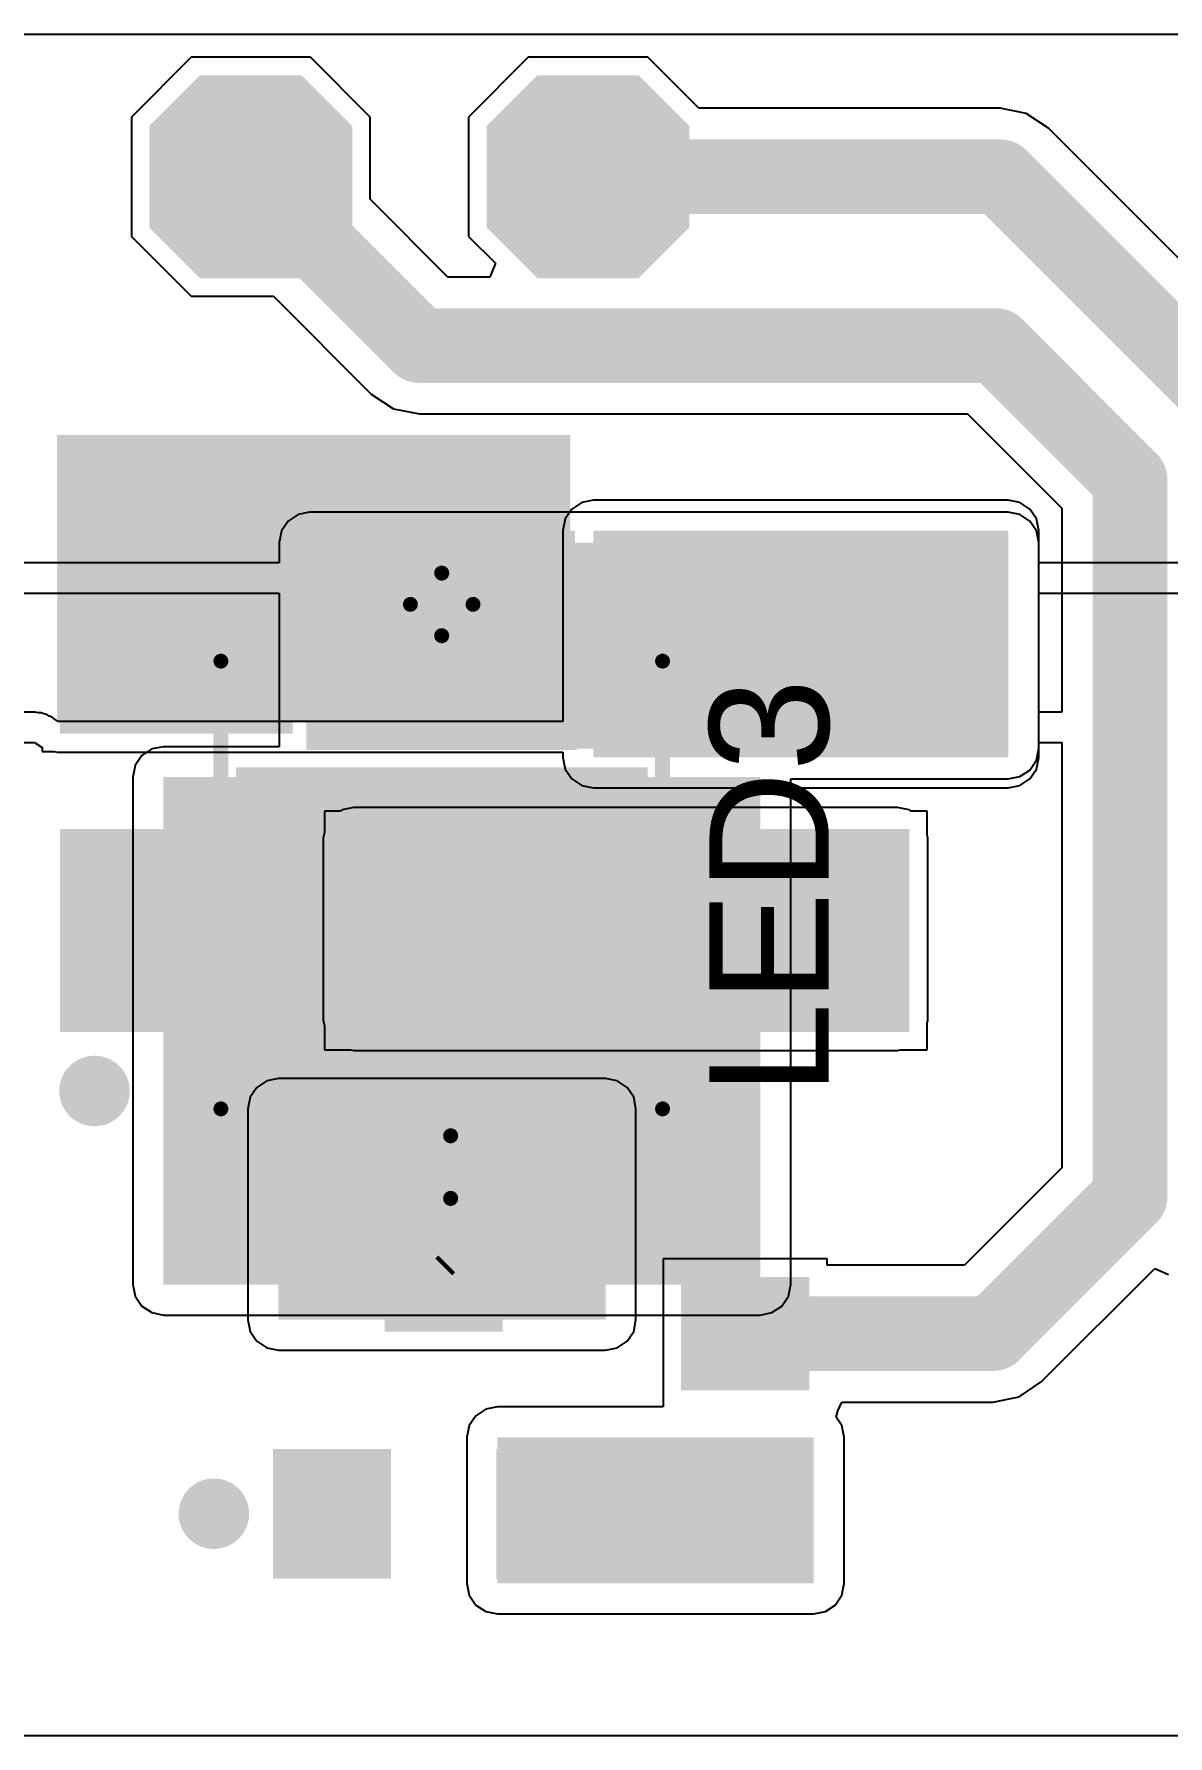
# Model space of a CAD drawing. Header units: millimetres. Extents: x 0.3 to 42.9, y 0.3 to 14.7.
# Drawn here: x 24.02 to 33.67, y 0.26 to 14.74 of the extents above; entities that cross this region are included whole.
import ezdxf

# ---------------------------------------------------------------- set-up
doc = ezdxf.new("R2010")
doc.units = ezdxf.units.MM
for name, color, linetype in [('BottomLayer', 5, 'Continuous'), ('BottomPaste', 16, 'Continuous'), ('BottomSolder', 6, 'Continuous'), ('TopLayer', 1, 'Continuous'), ('TopOverlay', 2, 'Continuous'), ('TopPaste', 8, 'Continuous'), ('TopSolder', 216, 'Continuous'), ('ViaHoleLayer', 16, 'Continuous')]:
    doc.layers.add(name, color=color, linetype=linetype)
doc.styles.add('Arial', font='', dxfattribs={"height": 0.2})
doc.styles.get('Arial').set_extended_font_data('Arial')

# ---------------------------------------------------------------- blocks, each defined once
blk = doc.blocks.new('T__________B_3')
at = {"layer": 'BottomLayer'}
blk.add_hatch(color=5, dxfattribs=at).paths.add_polyline_path([(0.381, 0.762), (-0.381, 0.762), (-0.762, 0.381), (-0.762, -0.381), (-0.381, -0.762), (0.381, -0.762), (0.762, -0.381), (0.762, 0.381)])
at = {"layer": 'BottomPaste'}
blk.add_hatch(color=16, dxfattribs=at).paths.add_polyline_path([(0.381, 0.762), (-0.381, 0.762), (-0.762, 0.381), (-0.762, -0.381), (-0.381, -0.762), (0.381, -0.762), (0.762, -0.381), (0.762, 0.381)])
at = {"layer": 'BottomSolder'}
blk.add_hatch(color=6, dxfattribs=at).paths.add_polyline_path([(0.4318, 0.8636), (-0.4318, 0.8636), (-0.8636, 0.4318), (-0.8636, -0.4318), (-0.4318, -0.8636), (0.4318, -0.8636), (0.8636, -0.4318), (0.8636, 0.4318)])
blk = doc.blocks.new('T__________B_4')
at = {"layer": 'BottomLayer'}
blk.add_hatch(color=5, dxfattribs=at).paths.add_polyline_path([(0.381, 0.762), (-0.381, 0.762), (-0.762, 0.381), (-0.762, -0.381), (-0.381, -0.762), (0.381, -0.762), (0.762, -0.381), (0.762, 0.381)])
at = {"layer": 'BottomPaste'}
blk.add_hatch(color=16, dxfattribs=at).paths.add_polyline_path([(0.381, 0.762), (-0.381, 0.762), (-0.762, 0.381), (-0.762, -0.381), (-0.381, -0.762), (0.381, -0.762), (0.762, -0.381), (0.762, 0.381)])
at = {"layer": 'BottomSolder'}
blk.add_hatch(color=6, dxfattribs=at).paths.add_polyline_path([(0.4318, 0.8636), (-0.4318, 0.8636), (-0.8636, 0.4318), (-0.8636, -0.4318), (-0.4318, -0.8636), (0.4318, -0.8636), (0.8636, -0.4318), (0.8636, 0.4318)])
blk = doc.blocks.new('R___0603_B_10')
at = {"layer": 'BottomLayer'}
for points in [[(-1.143, -0.4445), (-1.143, 0.4445), (-0.381, 0.4445), (-0.381, -0.4445)], [(0.381, -0.4445), (0.381, 0.4445), (1.143, 0.4445), (1.143, -0.4445)]]:
    blk.add_hatch(color=5, dxfattribs=at).paths.add_polyline_path(points)
at = {"layer": 'BottomPaste'}
for points in [[(-1.143, -0.4445), (-1.143, 0.4445), (-0.381, 0.4445), (-0.381, -0.4445)], [(0.381, -0.4445), (0.381, 0.4445), (1.143, 0.4445), (1.143, -0.4445)]]:
    blk.add_hatch(color=16, dxfattribs=at).paths.add_polyline_path(points)
at = {"layer": 'BottomSolder'}
for points in [[(-1.2446, -0.5461), (-1.2446, 0.5461), (-0.2794, 0.5461), (-0.2794, -0.5461)], [(0.2794, -0.5461), (0.2794, 0.5461), (1.2446, 0.5461), (1.2446, -0.5461)]]:
    blk.add_hatch(color=6, dxfattribs=at).paths.add_polyline_path(points)
blk = doc.blocks.new('R___1206_B_11')
at = {"layer": 'BottomLayer'}
for points in [[(-2.032, 0.889), (-0.508, 0.889), (-0.508, -0.889), (-2.032, -0.889)], [(0.508, 0.889), (2.032, 0.889), (2.032, -0.889), (0.508, -0.889)]]:
    blk.add_hatch(color=5, dxfattribs=at).paths.add_polyline_path(points)
at = {"layer": 'BottomPaste'}
for points in [[(-2.032, 0.889), (-0.508, 0.889), (-0.508, -0.889), (-2.032, -0.889)], [(0.508, 0.889), (2.032, 0.889), (2.032, -0.889), (0.508, -0.889)]]:
    blk.add_hatch(color=16, dxfattribs=at).paths.add_polyline_path(points)
at = {"layer": 'BottomSolder'}
for points in [[(-2.1336, 0.9906), (-0.4064, 0.9906), (-0.4064, -0.9906), (-2.1336, -0.9906)], [(0.4064, 0.9906), (2.1336, 0.9906), (2.1336, -0.9906), (0.4064, -0.9906)]]:
    blk.add_hatch(color=6, dxfattribs=at).paths.add_polyline_path(points)
blk = doc.blocks.new('R___1206_B_12')
at = {"layer": 'BottomLayer'}
for points in [[(-2.032, 0.889), (-0.508, 0.889), (-0.508, -0.889), (-2.032, -0.889)], [(0.508, 0.889), (2.032, 0.889), (2.032, -0.889), (0.508, -0.889)]]:
    blk.add_hatch(color=5, dxfattribs=at).paths.add_polyline_path(points)
at = {"layer": 'BottomPaste'}
for points in [[(-2.032, 0.889), (-0.508, 0.889), (-0.508, -0.889), (-2.032, -0.889)], [(0.508, 0.889), (2.032, 0.889), (2.032, -0.889), (0.508, -0.889)]]:
    blk.add_hatch(color=16, dxfattribs=at).paths.add_polyline_path(points)
at = {"layer": 'BottomSolder'}
for points in [[(-2.1336, 0.9906), (-0.4064, 0.9906), (-0.4064, -0.9906), (-2.1336, -0.9906)], [(0.4064, 0.9906), (2.1336, 0.9906), (2.1336, -0.9906), (0.4064, -0.9906)]]:
    blk.add_hatch(color=6, dxfattribs=at).paths.add_polyline_path(points)
blk = doc.blocks.new('SOT_23F_B_20')
at = {"layer": 'BottomLayer'}
for points in [[(-0.55, 1.5), (-0.55, 0.6), (-1.35, 0.6), (-1.35, 1.5)], [(1.35, 1.5), (1.35, 0.6), (0.55, 0.6), (0.55, 1.5)], [(0.4, -0.6), (0.4, -1.5), (-0.4, -1.5), (-0.4, -0.6)]]:
    blk.add_hatch(color=5, dxfattribs=at).paths.add_polyline_path(points)
at = {"layer": 'BottomPaste'}
for points in [[(-0.55, 1.5), (-0.55, 0.6), (-1.35, 0.6), (-1.35, 1.5)], [(1.35, 1.5), (1.35, 0.6), (0.55, 0.6), (0.55, 1.5)], [(0.4, -0.6), (0.4, -1.5), (-0.4, -1.5), (-0.4, -0.6)]]:
    blk.add_hatch(color=16, dxfattribs=at).paths.add_polyline_path(points)
at = {"layer": 'BottomSolder'}
for points in [[(-0.448, 1.602), (-0.448, 0.498), (-1.452, 0.498), (-1.452, 1.602)], [(1.452, 1.602), (1.452, 0.498), (0.448, 0.498), (0.448, 1.602)], [(0.502, -0.498), (0.502, -1.602), (-0.502, -1.602), (-0.502, -0.498)]]:
    blk.add_hatch(color=6, dxfattribs=at).paths.add_polyline_path(points)
blk = doc.blocks.new('GW_PUSTA1_CM_MENE_XX53_1_1050_R18_24')
at = {"layer": 'TopLayer'}
for points in [[(1.05, 1.25), (-1.05, 1.25), (-1.05, 1.7), (1.05, 1.7)], [(1.65, -0.9), (-1.65, -0.9), (-1.65, 0.9), (1.65, 0.9)], [(1.05, -1.7), (-1.05, -1.7), (-1.05, -1.25), (1.05, -1.25)]]:
    blk.add_hatch(color=1, dxfattribs=at).paths.add_polyline_path(points)
at = {"layer": 'TopPaste'}
for points in [[(1.05, 1.25), (-1.05, 1.25), (-1.05, 1.7), (1.05, 1.7)], [(1.65, -0.9), (-1.65, -0.9), (-1.65, 0.9), (1.65, 0.9)], [(1.05, -1.7), (-1.05, -1.7), (-1.05, -1.25), (1.05, -1.25)]]:
    blk.add_hatch(color=8, dxfattribs=at).paths.add_polyline_path(points)
at = {"layer": 'TopSolder'}
for points in [[(1.152, 1.148), (-1.152, 1.148), (-1.152, 1.802), (1.152, 1.802)], [(1.752, -1.002), (-1.752, -1.002), (-1.752, 1.002), (1.752, 1.002)], [(1.152, -1.802), (-1.152, -1.802), (-1.152, -1.148), (1.152, -1.148)]]:
    blk.add_hatch(color=216, dxfattribs=at).paths.add_polyline_path(points)
at = {"layer": 'TopOverlay', "const_width": 0.127}
for points in [[(-0.076, 2.667), (-0.076, 2.134)], [(-1.88, 1.905), (-1.88, -1.905)], [(1.88, 1.905), (-1.88, 1.905)], [(1.88, 1.905), (1.88, -1.905)], [(1.88, -1.905), (-1.88, -1.905)], [(0, -2.121), (0, -2.654)], [(0.267, -2.388), (-0.267, -2.388)]]:
    blk.add_lwpolyline(points, dxfattribs=at)
at = {"layer": 'TopOverlay', "const_width": 0.0635}
for points in [[(-0.108, 2.667, 1), (-0.044, 2.667, 1)], [(-0.108, 2.134, 1), (-0.044, 2.134, 1)], [(-1.911, 1.905, 1), (-1.848, 1.905, 1)], [(-1.911, 1.905, 1), (-1.848, 1.905, 1)], [(1.848, 1.905, 1), (1.911, 1.905, 1)], [(1.848, 1.905, 1), (1.911, 1.905, 1)], [(-1.911, -1.905, 1), (-1.848, -1.905, 1)], [(-1.911, -1.905, 1), (-1.848, -1.905, 1)], [(1.848, -1.905, 1), (1.911, -1.905, 1)], [(1.848, -1.905, 1), (1.911, -1.905, 1)], [(-0.032, -2.121, 1), (0.032, -2.121, 1)], [(-0.298, -2.388, 1), (-0.235, -2.388, 1)], [(0.235, -2.388, 1), (0.298, -2.388, 1)], [(-0.032, -2.654, 1), (0.032, -2.654, 1)]]:
    blk.add_lwpolyline(points, format="xyb", close=True, dxfattribs=at)
blk = doc.blocks.new('C___1206_B_28')
at = {"layer": 'BottomLayer'}
for points in [[(-2.032, 0.889), (-0.508, 0.889), (-0.508, -0.889), (-2.032, -0.889)], [(0.508, 0.889), (2.032, 0.889), (2.032, -0.889), (0.508, -0.889)]]:
    blk.add_hatch(color=5, dxfattribs=at).paths.add_polyline_path(points)
at = {"layer": 'BottomPaste'}
for points in [[(-2.032, 0.889), (-0.508, 0.889), (-0.508, -0.889), (-2.032, -0.889)], [(0.508, 0.889), (2.032, 0.889), (2.032, -0.889), (0.508, -0.889)]]:
    blk.add_hatch(color=16, dxfattribs=at).paths.add_polyline_path(points)
at = {"layer": 'BottomSolder'}
for points in [[(-2.1336, 0.9906), (-0.4064, 0.9906), (-0.4064, -0.9906), (-2.1336, -0.9906)], [(0.4064, 0.9906), (2.1336, 0.9906), (2.1336, -0.9906), (0.4064, -0.9906)]]:
    blk.add_hatch(color=6, dxfattribs=at).paths.add_polyline_path(points)

msp = doc.modelspace()

# ---------------------------------------------------------------- hatches: boundary and pattern name
at = {"layer": 'BottomLayer'}
for points in [[(24.217, 8.89), (28.586, 8.89), (28.586, 11.328), (24.217, 11.328)], [(28.782, 8.585), (32.313, 8.585), (32.313, 10.516), (28.782, 10.516)], [(26.742, 6.35), (31.369, 6.35), (31.369, 7.9), (26.742, 7.9)], [(26.101, 3.8), (28.885, 3.8), (28.885, 5.595), (26.101, 5.595)], [(27.965, 1.557), (30.658, 1.557), (30.658, 2.801), (27.965, 2.801)]]:
    msp.add_hatch(color=5, dxfattribs=at).paths.add_polyline_path(points)
h = msp.add_hatch(color=5, dxfattribs=at)
edge = h.paths.add_edge_path()
edge.add_arc((24.949, 10.922), 0.3, 0, 360)
h = msp.add_hatch(color=5, dxfattribs=at)
edge = h.paths.add_edge_path()
edge.add_arc((25.961, 10.922), 0.3, 0, 360)
h = msp.add_hatch(color=5, dxfattribs=at)
edge = h.paths.add_edge_path()
edge.add_arc((26.918, 10.922), 0.3, 0, 360)
h = msp.add_hatch(color=5, dxfattribs=at)
edge = h.paths.add_edge_path()
edge.add_arc((27.875, 10.922), 0.3, 0, 360)
h = msp.add_hatch(color=5, dxfattribs=at)
edge = h.paths.add_edge_path()
edge.add_arc((29.143, 9.938), 0.3, 0, 360)
h = msp.add_hatch(color=5, dxfattribs=at)
edge = h.paths.add_edge_path()
edge.add_arc((31.906, 9.938), 0.3, 0, 360)
h = msp.add_hatch(color=5, dxfattribs=at)
edge = h.paths.add_edge_path()
edge.add_arc((29.143, 9.042), 0.3, 0, 360)
h = msp.add_hatch(color=5, dxfattribs=at)
edge = h.paths.add_edge_path()
edge.add_arc((31.906, 9.042), 0.3, 0, 360)
h = msp.add_hatch(color=5, dxfattribs=at)
edge = h.paths.add_edge_path()
edge.add_arc((24.536, 5.747), 0.3, 0, 360)
h = msp.add_hatch(color=5, dxfattribs=at)
edge = h.paths.add_edge_path()
edge.add_arc((26.536, 5.245), 0.3, 0, 360)
h = msp.add_hatch(color=5, dxfattribs=at)
edge = h.paths.add_edge_path()
edge.add_arc((27.548, 5.245), 0.3, 0, 360)
h = msp.add_hatch(color=5, dxfattribs=at)
edge = h.paths.add_edge_path()
edge.add_arc((28.505, 5.245), 0.3, 0, 360)
h = msp.add_hatch(color=5, dxfattribs=at)
edge = h.paths.add_edge_path()
edge.add_arc((25.552, 2.15), 0.3, 0, 360)
at = {"layer": 'BottomSolder'}
h = msp.add_hatch(color=6, dxfattribs=at)
edge = h.paths.add_edge_path()
edge.add_arc((24.949, 10.922), 0.15, 0, 360)
h = msp.add_hatch(color=6, dxfattribs=at)
edge = h.paths.add_edge_path()
edge.add_arc((25.961, 10.922), 0.15, 0, 360)
h = msp.add_hatch(color=6, dxfattribs=at)
edge = h.paths.add_edge_path()
edge.add_arc((26.918, 10.922), 0.15, 0, 360)
h = msp.add_hatch(color=6, dxfattribs=at)
edge = h.paths.add_edge_path()
edge.add_arc((27.875, 10.922), 0.15, 0, 360)
h = msp.add_hatch(color=6, dxfattribs=at)
edge = h.paths.add_edge_path()
edge.add_arc((29.143, 9.938), 0.15, 0, 360)
h = msp.add_hatch(color=6, dxfattribs=at)
edge = h.paths.add_edge_path()
edge.add_arc((31.906, 9.938), 0.15, 0, 360)
h = msp.add_hatch(color=6, dxfattribs=at)
edge = h.paths.add_edge_path()
edge.add_arc((29.143, 9.042), 0.15, 0, 360)
h = msp.add_hatch(color=6, dxfattribs=at)
edge = h.paths.add_edge_path()
edge.add_arc((31.906, 9.042), 0.15, 0, 360)
h = msp.add_hatch(color=6, dxfattribs=at)
edge = h.paths.add_edge_path()
edge.add_arc((24.536, 5.747), 0.15, 0, 360)
h = msp.add_hatch(color=6, dxfattribs=at)
edge = h.paths.add_edge_path()
edge.add_arc((26.536, 5.245), 0.15, 0, 360)
h = msp.add_hatch(color=6, dxfattribs=at)
edge = h.paths.add_edge_path()
edge.add_arc((27.548, 5.245), 0.15, 0, 360)
h = msp.add_hatch(color=6, dxfattribs=at)
edge = h.paths.add_edge_path()
edge.add_arc((28.505, 5.245), 0.15, 0, 360)
h = msp.add_hatch(color=6, dxfattribs=at)
edge = h.paths.add_edge_path()
edge.add_arc((25.552, 2.15), 0.15, 0, 360)
at = {"layer": 'TopLayer'}
h = msp.add_hatch(color=1, dxfattribs=at)
edge = h.paths.add_edge_path()
edge.add_arc((24.949, 10.922), 0.3, 0, 360)
h = msp.add_hatch(color=1, dxfattribs=at)
edge = h.paths.add_edge_path()
edge.add_arc((25.961, 10.922), 0.3, 0, 360)
h = msp.add_hatch(color=1, dxfattribs=at)
edge = h.paths.add_edge_path()
edge.add_arc((26.918, 10.922), 0.3, 0, 360)
h = msp.add_hatch(color=1, dxfattribs=at)
edge = h.paths.add_edge_path()
edge.add_arc((27.875, 10.922), 0.3, 0, 360)
for points in [[(26.367, 8.661), (32.313, 8.661), (32.313, 10.414), (26.367, 10.414)], [(25.122, 4.1), (30.202, 4.1), (30.202, 8.418), (25.122, 8.418)]]:
    msp.add_hatch(color=1, dxfattribs=at).paths.add_polyline_path(points)
h = msp.add_hatch(color=1, dxfattribs=at)
edge = h.paths.add_edge_path()
edge.add_arc((29.143, 9.938), 0.3, 0, 360)
h = msp.add_hatch(color=1, dxfattribs=at)
edge = h.paths.add_edge_path()
edge.add_arc((31.906, 9.938), 0.3, 0, 360)
h = msp.add_hatch(color=1, dxfattribs=at)
edge = h.paths.add_edge_path()
edge.add_arc((29.143, 9.042), 0.3, 0, 360)
h = msp.add_hatch(color=1, dxfattribs=at)
edge = h.paths.add_edge_path()
edge.add_arc((31.906, 9.042), 0.3, 0, 360)
h = msp.add_hatch(color=1, dxfattribs=at)
edge = h.paths.add_edge_path()
edge.add_arc((24.536, 5.747), 0.3, 0, 360)
h = msp.add_hatch(color=1, dxfattribs=at)
edge = h.paths.add_edge_path()
edge.add_arc((26.536, 5.245), 0.3, 0, 360)
h = msp.add_hatch(color=1, dxfattribs=at)
edge = h.paths.add_edge_path()
edge.add_arc((27.548, 5.245), 0.3, 0, 360)
h = msp.add_hatch(color=1, dxfattribs=at)
edge = h.paths.add_edge_path()
edge.add_arc((28.505, 5.245), 0.3, 0, 360)
h = msp.add_hatch(color=1, dxfattribs=at)
edge = h.paths.add_edge_path()
edge.add_arc((25.552, 2.15), 0.3, 0, 360)
at = {"layer": 'TopSolder'}
h = msp.add_hatch(color=216, dxfattribs=at)
edge = h.paths.add_edge_path()
edge.add_arc((24.949, 10.922), 0.15, 0, 360)
h = msp.add_hatch(color=216, dxfattribs=at)
edge = h.paths.add_edge_path()
edge.add_arc((25.961, 10.922), 0.15, 0, 360)
h = msp.add_hatch(color=216, dxfattribs=at)
edge = h.paths.add_edge_path()
edge.add_arc((26.918, 10.922), 0.15, 0, 360)
h = msp.add_hatch(color=216, dxfattribs=at)
edge = h.paths.add_edge_path()
edge.add_arc((27.875, 10.922), 0.15, 0, 360)
h = msp.add_hatch(color=216, dxfattribs=at)
edge = h.paths.add_edge_path()
edge.add_arc((29.143, 9.938), 0.15, 0, 360)
h = msp.add_hatch(color=216, dxfattribs=at)
edge = h.paths.add_edge_path()
edge.add_arc((31.906, 9.938), 0.15, 0, 360)
h = msp.add_hatch(color=216, dxfattribs=at)
edge = h.paths.add_edge_path()
edge.add_arc((29.143, 9.042), 0.15, 0, 360)
h = msp.add_hatch(color=216, dxfattribs=at)
edge = h.paths.add_edge_path()
edge.add_arc((31.906, 9.042), 0.15, 0, 360)
h = msp.add_hatch(color=216, dxfattribs=at)
edge = h.paths.add_edge_path()
edge.add_arc((24.536, 5.747), 0.15, 0, 360)
h = msp.add_hatch(color=216, dxfattribs=at)
edge = h.paths.add_edge_path()
edge.add_arc((26.536, 5.245), 0.15, 0, 360)
h = msp.add_hatch(color=216, dxfattribs=at)
edge = h.paths.add_edge_path()
edge.add_arc((27.548, 5.245), 0.15, 0, 360)
h = msp.add_hatch(color=216, dxfattribs=at)
edge = h.paths.add_edge_path()
edge.add_arc((28.505, 5.245), 0.15, 0, 360)
h = msp.add_hatch(color=216, dxfattribs=at)
edge = h.paths.add_edge_path()
edge.add_arc((25.552, 2.15), 0.15, 0, 360)
at = {"layer": 'ViaHoleLayer'}
h = msp.add_hatch(color=16, dxfattribs=at)
edge = h.paths.add_edge_path()
edge.add_arc((24.949, 10.922), 0.15, 0, 360)
h = msp.add_hatch(color=16, dxfattribs=at)
edge = h.paths.add_edge_path()
edge.add_arc((25.961, 10.922), 0.15, 0, 360)
h = msp.add_hatch(color=16, dxfattribs=at)
edge = h.paths.add_edge_path()
edge.add_arc((26.918, 10.922), 0.15, 0, 360)
h = msp.add_hatch(color=16, dxfattribs=at)
edge = h.paths.add_edge_path()
edge.add_arc((27.875, 10.922), 0.15, 0, 360)
h = msp.add_hatch(color=16, dxfattribs=at)
edge = h.paths.add_edge_path()
edge.add_arc((29.143, 9.938), 0.15, 0, 360)
h = msp.add_hatch(color=16, dxfattribs=at)
edge = h.paths.add_edge_path()
edge.add_arc((31.906, 9.938), 0.15, 0, 360)
h = msp.add_hatch(color=16, dxfattribs=at)
edge = h.paths.add_edge_path()
edge.add_arc((29.143, 9.042), 0.15, 0, 360)
h = msp.add_hatch(color=16, dxfattribs=at)
edge = h.paths.add_edge_path()
edge.add_arc((31.906, 9.042), 0.15, 0, 360)
h = msp.add_hatch(color=16, dxfattribs=at)
edge = h.paths.add_edge_path()
edge.add_arc((24.536, 5.747), 0.15, 0, 360)
h = msp.add_hatch(color=16, dxfattribs=at)
edge = h.paths.add_edge_path()
edge.add_arc((26.536, 5.245), 0.15, 0, 360)
h = msp.add_hatch(color=16, dxfattribs=at)
edge = h.paths.add_edge_path()
edge.add_arc((27.548, 5.245), 0.15, 0, 360)
h = msp.add_hatch(color=16, dxfattribs=at)
edge = h.paths.add_edge_path()
edge.add_arc((28.505, 5.245), 0.15, 0, 360)
h = msp.add_hatch(color=16, dxfattribs=at)
edge = h.paths.add_edge_path()
edge.add_arc((25.552, 2.15), 0.15, 0, 360)

# ---------------------------------------------------------------- linework, layer by layer
at = {"layer": 'BottomLayer'}
for p, q in [((0.259, 14.741), (42.861, 14.741)), ((25.358, 14.543), (24.85, 14.035)), ((26.374, 14.543), (25.358, 14.543)), ((26.882, 14.035), (26.374, 14.543)), ((28.228, 14.543), (27.72, 14.035)), ((29.244, 14.543), (28.228, 14.543)), ((29.678, 14.11), (29.244, 14.543)), ((32.243, 14.11), (29.678, 14.11)), ((32.466, 14.066), (32.243, 14.11)), ((32.655, 13.939), (32.466, 14.066)), ((24.85, 14.035), (24.85, 13.019)), ((26.882, 13.335), (26.882, 14.035)), ((27.72, 14.035), (27.72, 13.019)), ((34.671, 11.924), (32.655, 13.939)), ((27.544, 12.673), (26.882, 13.335)), ((24.85, 13.019), (25.358, 12.511)), ((27.72, 13.019), (27.949, 12.79)), ((27.949, 12.79), (27.901, 12.673)), ((27.901, 12.673), (27.544, 12.673)), ((25.358, 12.511), (26.058, 12.511)), ((26.058, 12.511), (26.891, 11.678)), ((26.891, 11.678), (27.08, 11.552)), ((27.08, 11.552), (27.303, 11.508)), ((27.303, 11.508), (31.966, 11.508)), ((31.966, 11.508), (32.768, 10.706)), ((28.683, 10.755), (28.599, 10.699)), ((28.782, 10.775), (28.683, 10.755)), ((32.313, 10.775), (28.782, 10.775)), ((32.412, 10.755), (32.313, 10.775)), ((32.496, 10.699), (32.412, 10.755)), ((28.543, 10.615), (28.523, 10.516)), ((28.599, 10.699), (28.543, 10.615)), ((32.552, 10.615), (32.496, 10.699)), ((32.572, 10.516), (32.552, 10.615)), ((32.768, 10.706), (32.768, 8.971)), ((28.523, 10.516), (28.523, 8.89)), ((32.572, 8.971), (32.572, 10.516)), ((24.031, 8.971), (23.578, 8.971)), ((24.056, 8.966), (24.031, 8.971)), ((24.081, 8.966), (24.056, 8.966)), ((24.105, 8.956), (24.081, 8.966)), ((24.13, 8.951), (24.105, 8.956)), ((24.151, 8.937), (24.13, 8.951)), ((24.175, 8.928), (24.151, 8.937)), ((24.184, 8.919), (24.175, 8.928)), ((24.226, 8.89), (24.184, 8.919)), ((28.523, 8.89), (24.226, 8.89)), ((32.768, 8.971), (32.572, 8.971)), ((23.578, 8.712), (24.031, 8.712)), ((24.031, 8.712), (24.034, 8.707)), ((24.034, 8.707), (24.09, 8.669)), ((32.572, 8.585), (32.572, 8.712)), ((32.572, 8.712), (32.768, 8.712)), ((32.768, 8.712), (32.768, 5.093)), ((24.09, 8.669), (24.09, 8.636)), ((24.09, 8.636), (24.192, 8.636)), ((24.192, 8.636), (24.217, 8.631)), ((24.217, 8.631), (28.523, 8.631)), ((28.523, 8.631), (28.523, 8.585)), ((28.523, 8.585), (28.543, 8.486)), ((32.552, 8.486), (32.572, 8.585)), ((28.543, 8.486), (28.599, 8.402)), ((28.599, 8.402), (28.683, 8.346)), ((32.412, 8.346), (32.496, 8.402)), ((32.496, 8.402), (32.552, 8.486)), ((28.683, 8.346), (28.782, 8.326)), ((28.782, 8.326), (32.313, 8.326)), ((32.313, 8.326), (32.412, 8.346)), ((26.626, 8.128), (26.492, 8.128)), ((26.492, 8.128), (26.492, 7.947)), ((26.643, 8.139), (26.626, 8.128)), ((26.742, 8.159), (26.643, 8.139)), ((31.369, 8.159), (26.742, 8.159)), ((31.468, 8.139), (31.369, 8.159)), ((31.485, 8.128), (31.468, 8.139)), ((31.623, 8.128), (31.485, 8.128)), ((31.623, 7.925), (31.623, 8.128)), ((26.492, 7.947), (26.483, 7.9)), ((26.483, 7.9), (26.483, 6.35)), ((31.628, 7.9), (31.623, 7.925)), ((31.628, 6.35), (31.628, 7.9)), ((26.483, 6.35), (26.492, 6.303)), ((26.492, 6.303), (26.492, 6.096)), ((31.623, 6.325), (31.628, 6.35)), ((31.623, 6.096), (31.623, 6.325)), ((26.492, 6.096), (26.717, 6.096)), ((26.717, 6.096), (26.742, 6.091)), ((26.742, 6.091), (31.369, 6.091)), ((31.369, 6.091), (31.394, 6.096)), ((31.394, 6.096), (31.623, 6.096)), ((26.002, 5.834), (25.918, 5.778)), ((26.101, 5.854), (26.002, 5.834)), ((28.885, 5.854), (26.101, 5.854)), ((28.984, 5.834), (28.885, 5.854)), ((29.068, 5.778), (28.984, 5.834)), ((25.862, 5.694), (25.842, 5.595)), ((25.918, 5.778), (25.862, 5.694)), ((29.125, 5.694), (29.068, 5.778)), ((29.144, 5.595), (29.125, 5.694)), ((25.842, 5.595), (25.842, 3.8)), ((29.144, 3.8), (29.144, 5.595)), ((32.768, 5.093), (31.94, 4.266)), ((30.772, 4.318), (29.375, 4.318)), ((29.375, 4.318), (29.375, 3.06)), ((30.772, 4.266), (30.772, 4.318)), ((31.94, 4.266), (30.772, 4.266)), ((32.594, 3.271), (33.559, 4.236)), ((33.559, 4.236), (33.676, 4.187)), ((25.842, 3.8), (25.862, 3.701)), ((29.125, 3.701), (29.144, 3.8)), ((25.862, 3.701), (25.918, 3.617)), ((29.068, 3.617), (29.125, 3.701)), ((25.918, 3.617), (26.002, 3.561)), ((26.002, 3.561), (26.101, 3.541)), ((26.101, 3.541), (28.885, 3.541)), ((28.885, 3.541), (28.984, 3.561)), ((28.984, 3.561), (29.068, 3.617)), ((32.405, 3.145), (32.594, 3.271)), ((27.965, 3.06), (27.866, 3.04)), ((29.375, 3.06), (27.965, 3.06)), ((30.861, 3.026), (30.896, 3.1)), ((30.896, 3.1), (32.182, 3.1)), ((32.182, 3.1), (32.405, 3.145)), ((27.726, 2.9), (27.706, 2.801)), ((27.782, 2.984), (27.726, 2.9)), ((27.866, 3.04), (27.782, 2.984)), ((30.848, 2.973), (30.861, 3.026)), ((30.897, 2.9), (30.848, 2.973)), ((30.917, 2.801), (30.897, 2.9)), ((27.706, 2.801), (27.706, 1.557)), ((30.917, 1.557), (30.917, 2.801)), ((27.706, 1.557), (27.726, 1.457)), ((27.726, 1.457), (27.782, 1.373)), ((30.841, 1.373), (30.897, 1.457)), ((30.897, 1.457), (30.917, 1.557)), ((27.782, 1.373), (27.866, 1.317)), ((27.866, 1.317), (27.965, 1.298)), ((30.658, 1.298), (30.757, 1.317)), ((30.757, 1.317), (30.841, 1.373)), ((27.965, 1.298), (30.658, 1.298)), ((35.271, 0.259), (0.259, 0.259))]:
    msp.add_line(p, q, dxfattribs=at)
for points, const_width in [([(25.866, 13.527), (27.303, 12.09)], 0.635), ([(28.736, 13.527), (32.243, 13.527)], 0.635), ([(32.243, 13.527), (34.259, 11.512)], 0.635), ([(27.303, 12.09), (32.207, 12.09)], 0.635), ([(32.207, 12.09), (33.35, 10.947)], 0.635), ([(33.35, 4.851), (33.35, 10.947)], 0.635), ([(25.233, 9.652), (27.635, 9.652)], 0.635), ([(30.48, 9.652), (30.924, 9.208)], 0.635), ([(32.182, 3.683), (33.35, 4.851)], 0.635), ([(27.508, 4.25), (27.534, 4.276)], 0.203), ([(30.277, 3.683), (32.182, 3.683)], 0.635)]:
    msp.add_lwpolyline(points, dxfattribs=dict(at, const_width=const_width))
for points, const_width in [([(25.707, 13.527, 1), (26.025, 13.527, 1)], 0.318), ([(28.577, 13.527, 1), (28.895, 13.527, 1)], 0.318), ([(32.085, 13.527, 1), (32.402, 13.527, 1)], 0.318), ([(32.085, 13.527, 1), (32.402, 13.527, 1)], 0.318), ([(27.144, 12.09, 1), (27.462, 12.09, 1)], 0.318), ([(27.144, 12.09, 1), (27.462, 12.09, 1)], 0.318), ([(32.048, 12.09, 1), (32.366, 12.09, 1)], 0.318), ([(32.048, 12.09, 1), (32.366, 12.09, 1)], 0.318), ([(33.191, 10.947, 1), (33.509, 10.947, 1)], 0.318), ([(33.191, 10.947, 1), (33.509, 10.947, 1)], 0.318), ([(25.075, 9.652, 1), (25.392, 9.652, 1)], 0.318), ([(27.476, 9.652, 1), (27.794, 9.652, 1)], 0.318), ([(30.321, 9.652, 1), (30.639, 9.652, 1)], 0.318), ([(30.766, 9.208, 1), (31.083, 9.208, 1)], 0.318), ([(33.191, 4.851, 1), (33.509, 4.851, 1)], 0.318), ([(33.191, 4.851, 1), (33.509, 4.851, 1)], 0.318), ([(27.457, 4.25, 1), (27.559, 4.25, 1)], 0.102), ([(27.483, 4.276, 1), (27.584, 4.276, 1)], 0.102), ([(30.118, 3.683, 1), (30.436, 3.683, 1)], 0.318), ([(32.023, 3.683, 1), (32.341, 3.683, 1)], 0.318), ([(32.023, 3.683, 1), (32.341, 3.683, 1)], 0.318)]:
    msp.add_lwpolyline(points, format="xyb", close=True, dxfattribs=dict(at, const_width=const_width))
at = {"layer": 'TopLayer'}
for p, q in [((0.259, 14.741), (42.861, 14.741)), ((26.184, 10.597), (26.128, 10.513)), ((26.268, 10.653), (26.184, 10.597)), ((26.367, 10.673), (26.268, 10.653)), ((32.313, 10.673), (26.367, 10.673)), ((32.412, 10.653), (32.313, 10.673)), ((32.496, 10.597), (32.412, 10.653)), ((32.552, 10.513), (32.496, 10.597)), ((26.128, 10.513), (26.108, 10.414)), ((32.572, 10.414), (32.552, 10.513)), ((26.108, 10.414), (26.108, 10.242)), ((32.572, 10.242), (32.572, 10.414)), ((26.108, 10.242), (20.677, 10.242)), ((37.943, 10.242), (32.572, 10.242)), ((20.677, 9.983), (26.108, 9.983)), ((26.108, 9.983), (26.108, 8.677)), ((32.572, 8.661), (32.572, 9.983)), ((32.572, 9.983), (37.943, 9.983)), ((24.939, 8.601), (24.883, 8.517)), ((25.023, 8.658), (24.939, 8.601)), ((25.122, 8.677), (25.023, 8.658)), ((26.108, 8.677), (25.122, 8.677)), ((32.496, 8.478), (32.552, 8.562)), ((32.552, 8.562), (32.572, 8.661)), ((24.883, 8.517), (24.863, 8.418)), ((24.863, 8.418), (24.863, 4.1)), ((30.461, 4.1), (30.461, 8.402)), ((30.461, 8.402), (32.313, 8.402)), ((32.313, 8.402), (32.412, 8.422)), ((32.412, 8.422), (32.496, 8.478)), ((24.863, 4.1), (24.883, 4.001)), ((30.442, 4.001), (30.461, 4.1)), ((24.883, 4.001), (24.939, 3.917)), ((24.939, 3.917), (25.023, 3.861)), ((30.301, 3.861), (30.385, 3.917)), ((30.385, 3.917), (30.442, 4.001)), ((25.023, 3.861), (25.122, 3.841)), ((25.122, 3.841), (30.202, 3.841)), ((30.202, 3.841), (30.301, 3.861)), ((42.861, 0.259), (0.259, 0.259))]:
    msp.add_line(p, q, dxfattribs=at)
at = {"layer": 'TopLayer', "const_width": 0.203}
msp.add_lwpolyline([(27.491, 6.025), (27.534, 5.983)], dxfattribs=at)
at = {"layer": 'TopLayer', "const_width": 0.102}
for points in [[(27.44, 6.025, 1), (27.542, 6.025, 1)], [(27.483, 5.983, 1), (27.584, 5.983, 1)]]:
    msp.add_lwpolyline(points, format="xyb", close=True, dxfattribs=at)

# ---------------------------------------------------------------- block references
for name, p in [('T__________B_4', (25.866, 13.527)), ('T__________B_3', (28.736, 13.527))]:
    msp.add_blockref(name, p)
for name, p, rotation in [('C___1206_B_28', (25.233, 8.382), 90), ('R___1206_B_12', (27.635, 8.382), 90), ('R___1206_B_11', (30.48, 8.382), 270), ('GW_PUSTA1_CM_MENE_XX53_1_1050_R18_24', (27.491, 7.5), 180), ('SOT_23F_B_20', (27.508, 3.2), 180), ('R___0603_B_10', (30.074, 2.921), 270)]:
    msp.add_blockref(name, p, dxfattribs=dict(rotation=rotation))

# ---------------------------------------------------------------- texts
at = {"layer": 'TopOverlay', "style": 'Arial'}
msp.add_text('LED3', height=1.016, rotation=90, dxfattribs=at).set_placement((30.785, 5.707))

doc.saveas('drawing.dxf')
